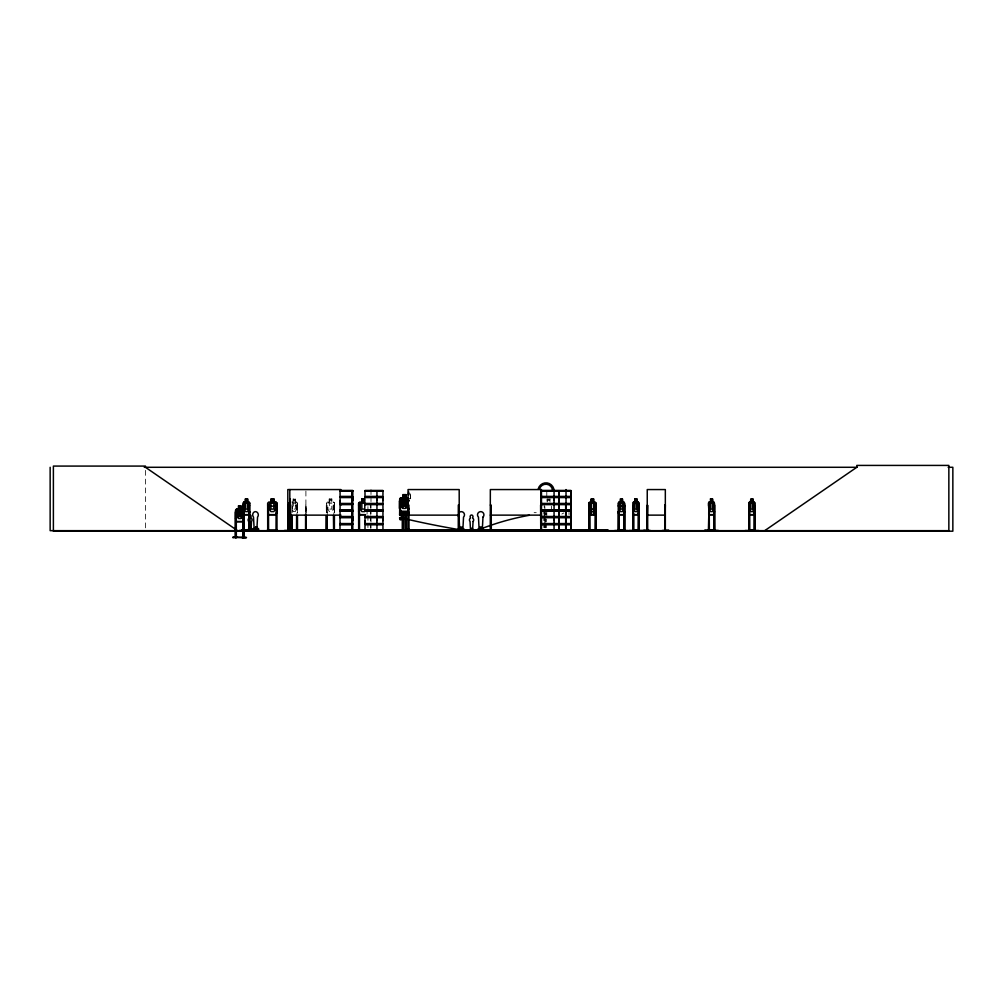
<?xml version="1.0" encoding="UTF-8"?>
<svg xmlns="http://www.w3.org/2000/svg" width="1003" height="1003" viewBox="0 0 1003 1003"><rect width="100%" height="100%" fill="white"/><g stroke="black" fill="none" stroke-linecap="round" stroke-linejoin="round"><path stroke-width="0.75" stroke-dasharray="5 3.75" d="M534.097 512.671L536.229 512.671M296.725 514.639L297.452 511.605M333.523 514.639L334.413 511.605M326.464 512.608L326.514 503.18L327.417 502.064L333.623 502.064M292.161 511.618L293.152 498.917L295.409 498.917L296.424 509.085L295.333 511.605L293.302 511.605L292.212 509.085M329.323 499.018L329.26 502.164L327.981 503.218L327.981 509.085L329.323 511.605L331.805 511.605L333.134 509.085L333.134 503.218L331.805 502.164L331.755 499.018L331.805 502.164M561.856 514.063L563.699 512.997M409.575 498.742L410.666 498.679L409.976 493.3M331.893 498.917L329.172 498.917L329.235 502.064M549.995 499.018L547.174 499.018L547.174 501.124M291.66 502.064L296.825 502.064L297.59 503.167L297.59 511.618M292.262 503.167L292.124 512.608M296.725 502.164L297.59 503.167M326.514 503.18L327.329 514.752M334.563 503.167L333.56 502.064L334.563 503.167L334.563 511.618M297.452 505.098L296.612 505.098L296.612 512.608M334.413 505.098L333.498 505.098L333.498 512.608M544.215 513.135L546.585 513.135L546.585 514.602M545.055 513.348L546.121 513.348L546.121 514.414M544.09 511.618L545.043 514.752M410.666 498.679L410.001 492.423M569.027 512.458L569.027 514.552M551.487 506.151L551.487 509.085M550.095 498.917L549.957 502.164M547.199 499.018L547.199 502.064M546.798 492.147L546.798 496.397M546.798 512.257L546.798 516.495M546.134 519.04L546.021 521.949M546.121 523.39L546.033 527.754M545.933 519.04L545.92 521.949M545.933 523.39L545.933 527.754M545.268 519.04L545.256 521.949M545.156 523.39L545.268 527.754M544.955 509.612L545.055 514.414M544.955 515.617L545.055 521.949M544.955 523.14L545.055 527.754M544.855 506.603L544.855 511.104M544.855 512.608L544.855 517.122M544.855 518.626L544.855 524.644M544.215 503.23L544.215 507.418M544.127 509.612L544.215 514.602M544.127 515.617L544.127 521.635M544.127 523.14L544.127 527.653M544.027 509.612L544.027 514.113M544.027 515.617L544.027 521.635M544.027 523.14L544.027 527.653M370.997 489.564L370.997 501.588M370.997 503.092L370.997 508.17M370.997 509.11L370.997 522.024M370.985 523.566L370.997 528.18M370.659 505.098L370.659 508.17M370.659 509.712L370.671 514.326M370.659 515.868L370.659 522.024M370.659 523.566L370.671 528.18M367.938 506.603L367.938 527.653M367.073 509.612L367.073 514.113M334.413 503.218L334.413 512.608M334.237 505.098L334.237 512.608M333.686 505.098L333.686 512.608M327.191 512.608L327.191 505.098L326.288 505.098L326.288 512.608M327.016 505.098L327.016 512.608M306.141 512.796L306.141 505.098L305.602 512.796M305.902 491.069L305.902 512.796M305.84 505.098L305.84 512.796M297.452 503.218L297.452 512.608M297.214 505.098L297.214 512.608M296.85 505.098L296.85 512.608M295.333 498.917L295.258 502.164M145.46 470.369L145.46 529.108M294.97 499.544L293.666 499.544L293.666 500.597L294.97 500.597L294.97 499.544M331.366 499.544L329.761 499.544L329.761 500.597L331.366 500.597L331.366 499.544M549.494 499.544L547.701 499.544L547.701 500.597L549.494 500.597L549.494 499.544M295.333 503.218L293.302 503.218L293.302 509.085L295.333 509.085L295.333 503.218M331.805 503.218L329.323 503.218L329.323 509.085L331.805 509.085L331.805 503.218"/><path stroke-width="1.5" d="M340.067 503.443L340.067 497.576L352.805 497.576L352.793 503.443L340.067 503.443L340.08 500.51M352.793 520.62L352.793 517.686L340.067 517.686M352.793 500.51L352.793 497.576M364.992 523.553L364.992 517.686L382.958 517.686L382.945 523.553L364.992 523.553L365.004 520.62M376.94 520.62L376.94 517.686L376.94 523.553M376.94 500.51L376.94 497.576L376.94 503.443M382.945 520.62L382.945 517.686M382.945 500.51L382.945 497.576L364.992 497.576M407.92 511.254L400.536 511.242L399.57 508.446L399.683 500.911L400.573 499.858L407.895 499.82L409.011 500.81L408.146 500.673L408.321 514.965L408.384 512.32M402.717 497.024L402.717 499.895L401.25 500.898L401.25 506.164L402.817 508.408L405.751 508.396L407.331 506.126L407.331 500.861L405.764 499.933C408.397 495.369 400.097 496.159 402.717 499.845M554.057 520.62L554.057 517.686L554.057 523.553M554.057 500.51L554.057 497.576L554.057 503.443M558.746 520.62L558.746 517.686L542.121 517.686M558.746 500.51L558.746 497.576L542.121 497.576M559.047 523.553L559.047 517.686L571.008 517.686L571.008 523.553L559.047 523.553L559.06 520.62M559.047 503.443L559.047 497.576L571.008 497.576L571.008 503.443L559.047 503.443L559.06 500.51M570.995 517.686L570.995 523.553M570.995 497.576L570.995 503.443M561.053 530.637L570.644 530.173L561.053 530.524M540.755 530.637L540.604 505.098L541.47 505.098M399.871 515.053L401.338 514.84L399.871 515.053L399.833 513.9L401.3 513.925L401.338 515.091M399.833 513.9L401.3 513.925M256.868 529.421L257.545 517.109A3.197 2.783 -90 0 0 257.445 512.583A3.197 2.783 -90 0 0 253.508 512.583A3.197 2.783 -90 0 0 253.508 517.109L254.185 529.421M251.076 529.684L251.49 521.472A2.131 1.981 -90 0 0 251.076 518.125L250.988 515.542L250.035 514.752M256.567 527.754L255.389 527.854L256.505 527.277M256.154 527.327L255.865 527.992L256.154 527.277M255.828 527.365L256.342 527.728L255.514 527.315M255.464 527.653L256.655 527.929M256.003 527.666C254.9 527.49 257.069 528.167 256.317 527.277M249.108 515.818L250.086 514.752M250.687 528.832L250.161 528.92M340.042 530.637L352.818 530.411L352.793 524.732L340.067 524.732M460.979 527.653L461.267 528.042M480.713 528.042L480.475 527.478M284.188 530.637L301.213 530.637M284.476 530.574L300.9 530.574M291.284 530.574L291.284 515.617M643.537 530.637L650.433 530.587M643.7 530.173L650.483 530.662M399.645 518.564C399.909 522.237 404.146 517.322 400.235 517.899C397.689 518.802 402.78 515.141 401.777 518.614M408.71 493.213L408.585 494.792L408.685 491.846M638.159 514.639L638.836 511.605M638.209 514.752L638.911 511.605M713.722 514.639L714.387 511.605M713.772 514.752L714.475 511.605M748.827 511.605L749.454 514.752L754.181 514.752L754.808 511.605M754.181 514.752L754.795 511.618M623.766 514.639L624.455 503.218L623.766 502.164L624.606 503.167L624.556 530.662M623.791 514.752L624.543 511.605M248.92 514.639L249.647 511.605L248.97 514.752L243.842 514.752L243.165 503.18L243.942 502.064L243.24 503.18M595.13 514.639L595.932 511.605M596.083 511.618L595.18 514.752L589.488 514.752M628.944 530.637L643.124 530.637M629.232 530.574L642.848 530.574M704.808 530.173L718.399 530.574M744.84 530.637L759.02 530.637M244.017 514.326L243.077 521.56L236.608 521.56M243.152 521.673L244.068 518.538M614.413 530.637L628.668 530.637M289.165 529.722L289.215 530.662L289.102 503.18L290.256 502.164L290.231 498.917L290.155 502.164M239.128 530.637L258.812 530.612L258.486 528.568L256.868 528.568M239.429 530.574L253.082 530.136M585.363 530.637L591.908 530.662M276.991 511.605L275.95 514.639L268.716 514.639M323.292 530.637L328.783 530.524M237.435 537.094L232.696 537.533L246.512 537.583L241.823 537.508M407.845 511.154L408.898 508.371M541.996 530.637L558.771 530.399L558.759 524.732L542.121 524.732M289.604 530.574L289.717 529.722L292.212 529.722M289.754 503.218L290.256 502.164M633.783 529.722L632.843 529.722L632.843 530.662L633.495 502.064L638.272 502.064L638.974 503.167L638.974 511.618M633.583 502.064L632.855 503.18M709.146 502.064L708.394 530.662M748.79 530.662L748.752 503.18L749.479 502.064L754.168 502.064L754.87 503.167L754.08 502.064M748.902 503.23L749.504 502.164M618.4 503.23L619.027 502.164L618.249 503.18L618.262 530.662L618.199 529.722L619.164 529.722M589.551 514.752L588.736 503.18L589.576 502.064L595.23 502.064L596.083 503.167L596.233 530.662M559.047 510.289L559.06 504.634L571.008 504.634L571.008 510.289L558.934 510.427L571.02 510.602L559.047 510.54M245.748 529.897L244.745 530.65M245.472 530.487L244.594 530.612L245.735 530.236M254.098 530.637L254.311 528.568M257.984 530.625L257.445 530.637M399.695 501.738L399.683 498.93L400.673 497.789L407.995 497.751M399.783 498.967L400.724 497.902M242.525 530.148L242.864 530.625M242.362 530.65C239.153 528.744 252.543 532.004 251.766 529.271M249.584 530.499L248.819 530.65L249.847 530.625L249.045 505.098M251.264 530.65L251.339 529.271M251.603 530.65L251.991 529.271L251.101 529.271L251.101 530.148M459.85 530.637L460.114 529.86M462.483 530.637L463.674 530.236L463.674 528.568L463.298 529.897M472.952 530.662L473.153 529.271L472.902 530.148M478.067 530.637L478.318 528.568L478.694 529.897M478.682 530.625L483.371 530.637M479.208 530.424L479.61 530.625M399.683 500.961L400.573 499.908M256.505 527.929L255.514 527.992M399.595 514.815L409.086 514.765M408.108 512.734L408.973 512.709M764.712 530.662L856.788 467.285L856.788 465.417L948.851 465.417L948.851 530.662L50.15 530.662L50.15 467.285M401.363 498.942L402.93 497.889L402.805 494.642L405.952 494.617L405.964 497.764M399.783 512.759L400.648 512.771M254.912 530.637L255.364 530.637M258.222 530.662L241.247 530.612L243.102 530.487M459.512 530.662L459.575 529.86M469.993 530.499C471.485 531.703 468.639 528.619 470.206 530.148M473.353 530.65L470.206 530.625M340.819 530.411L339.979 529.722M364.992 530.399L365.004 524.732L382.958 524.732L382.958 530.399L364.954 530.637M370.972 530.411L370.997 529.722M559.047 530.399L559.047 524.732L571.008 524.732L571.008 530.399L559.022 530.637M401.325 519.015L400.41 519.103M402.83 497.124L405.764 497.149M399.683 498.93L400.548 498.93M408.208 498.892L409.074 498.88L407.958 497.864M399.658 512.37L400.724 512.37M408.183 512.332L409.048 512.32M399.783 512.947L408.973 512.922M400.661 513.348L408.108 513.31M400.661 513.498L408.108 513.461M399.67 514.652L408.397 514.602M409.086 514.915L399.633 514.99L399.746 510.364M144.282 467.285L857.264 467.285M948.148 467.285L952.85 467.285L952.85 531.189L53.385 531.189L53.385 466.082L145.46 466.082L145.46 467.285L237.523 530.662M340.945 489.564L287.823 489.564L287.786 530.662M340.055 490.505L352.818 490.505M364.979 490.505L382.97 490.505M542.109 490.505L558.771 490.505M559.047 490.505L571.02 490.505M340.055 490.705L352.818 490.705L352.793 496.397L340.067 496.397L340.067 490.73L352.818 490.718M364.979 490.705L382.97 490.705L382.945 496.397L364.992 496.397L364.992 490.73L382.97 490.73M558.771 490.705L542.109 490.705L558.771 490.718L558.746 496.397L542.121 496.397M559.047 490.705L571.02 490.705L571.008 496.397L559.047 496.397L559.047 490.73L571.02 490.718M340.08 491.081L352.793 491.081M365.004 491.081L382.945 491.081M542.134 491.081L558.746 491.081M559.06 491.081L570.995 491.081L570.995 496.397M339.992 496.798L352.893 496.798M364.904 496.798L383.046 496.798M542.034 496.798L571.096 496.798M339.992 497.162L352.893 497.162M364.904 497.162L383.046 497.162M542.034 497.162L571.096 497.162M245.497 499.018L245.497 502.164L244.406 503.218L244.406 509.085L245.497 511.605L247.54 511.605L248.631 509.085L247.616 498.917L245.359 498.917L245.422 502.164M591.168 498.917L593.663 498.917L593.575 502.164M710.437 498.917L712.531 498.917L712.531 502.064M243.867 502.064L249.032 502.064L249.797 503.167L249.722 530.662M267.663 511.618L268.641 514.752L276.026 514.752L277.104 511.618L277.104 503.167L275.988 502.064L268.666 502.064L267.663 503.18L267.713 530.662M618.926 502.064L623.866 502.064M713.823 502.064L709.058 502.064L708.419 503.18L709.121 514.752M249.797 503.167L248.92 502.164M289.102 503.18L289.203 511.618M588.736 503.18L588.849 530.662L588.736 529.722L589.777 529.722M591.243 503.218L593.513 503.218M596.083 503.167L596.033 530.662M748.752 503.18L748.84 511.618M364.992 503.443L382.958 503.443L382.958 497.576M542.121 503.443L558.759 503.443L558.759 497.576M339.992 503.857L352.893 503.857M364.904 503.857L383.046 503.857M542.034 503.857L571.096 503.857M339.992 504.221L352.893 504.221M364.904 504.221L383.046 504.221M542.034 504.221L571.096 504.221M340.067 504.634L352.805 504.634L352.805 510.289L339.954 510.389L352.818 510.602L340.055 510.54M364.992 504.634L382.958 504.634L382.958 510.289L364.879 510.389L382.97 510.602L364.979 510.54M542.121 504.634L558.759 504.634L558.759 510.289L541.996 510.452L558.771 510.602L542.109 510.54M248.807 505.098L249.647 505.098M267.613 505.098L268.478 505.098L268.578 530.662M276.991 505.098L276.126 505.098L276.026 530.662M287.823 505.098L288.4 530.662M289.817 505.098L290.694 505.098L290.782 530.662M340.945 505.098L340.08 505.098L339.979 530.662M358.56 505.098L359.425 505.098L359.525 530.662M408.058 505.098L408.923 505.098L409.023 530.662M459.186 505.098L458.321 505.098L458.258 530.662M490.342 505.098L491.207 505.098L491.307 530.662M588.811 505.098L589.689 505.098L589.764 530.662M596.246 505.098L595.368 505.098L595.28 530.662M618.274 505.098L619.102 505.098M632.906 505.098L633.708 505.098M665.328 505.098L664.751 530.662M708.469 505.098L709.271 505.098M748.802 505.098L749.605 505.098L749.617 530.662M267.663 506.151L277.104 506.151M618.237 506.151L624.53 506.151M236.57 508.985L243.165 508.985M591.243 509.085L593.513 509.085M340.08 510.138L352.793 510.138M365.004 510.138L382.945 510.138M542.134 510.138L558.746 510.138M559.06 510.138L570.995 510.138L570.995 504.634M340.055 510.84L352.818 510.84L352.793 516.495L340.067 516.495M364.979 510.84L382.97 510.815M542.109 510.815L558.771 510.815M559.047 510.828L571.02 510.828M382.945 511.191L365.004 511.191L382.933 511.204M570.995 511.191L559.06 511.191L570.983 511.204L570.995 516.495M364.791 511.605L361.857 511.605L360.29 509.085L360.29 503.218L361.857 502.164L361.857 499.018M618.249 511.618L618.901 514.752L623.891 514.752M243.892 514.639L248.995 514.639M365.443 514.639L359.663 514.639L358.71 511.605L358.71 503.23M589.551 514.639L595.193 514.639M618.951 514.639L623.841 514.639M633.532 514.639L638.247 514.639M709.083 514.639L713.797 514.639M754.131 514.639L749.429 514.639L748.902 511.605M289.428 514.752L289.14 511.605M365.493 514.752L359.588 514.752L358.61 511.618M633.482 514.752L638.284 514.752M709.046 514.752L713.848 514.752M289.817 515.128L340.945 515.128M408.058 515.128L459.186 515.128M490.342 515.128L541.457 515.128M647.248 515.128L665.328 515.128M364.992 516.495L382.958 516.495L382.958 510.84M542.121 516.495L558.759 516.495L558.759 510.84M339.992 516.909L352.893 516.909M364.904 516.909L383.046 516.909M542.034 516.909L571.096 516.909M339.992 517.272L352.893 517.272M364.904 517.272L383.046 517.272M542.034 517.272L571.096 517.272M249.057 518.125L249.108 518.125A2.131 1.981 -90 0 0 248.694 521.472L249.108 529.684M235.567 518.538L236.583 521.673M236.532 521.673L243.19 521.673M340.067 523.553L352.805 523.553L352.805 517.686M542.121 523.553L558.759 523.553L558.759 517.686M339.992 523.967L352.893 523.967M364.904 523.967L383.046 523.967M542.034 523.967L571.096 523.967M339.992 524.318L352.893 524.318M364.904 524.318L383.046 524.318M542.034 524.318L571.096 524.318M249.258 529.271L248.368 529.271L248.368 530.374M254.085 529.421L256.969 529.421M242.826 529.722L243.817 529.722M247.841 529.634L249.734 529.722L249.484 530.662M268.578 529.722L267.513 529.722L267.475 530.662M276.026 529.722L277.091 529.722L277.066 530.662M287.761 529.722L288.425 529.722M288.701 529.722L289.453 529.722M296.537 529.722L297.527 529.722L297.515 530.662L297.452 515.617M305.539 529.722L306.203 529.722M326.201 529.722L327.279 529.722M359.525 529.722L358.46 529.722L358.46 530.662M409.023 529.722L407.958 529.722L407.933 530.662M458.221 529.722L459.286 529.722M490.241 529.722L491.307 529.722M595.28 529.722L596.334 529.722L596.321 530.662M623.916 529.722L624.869 529.722M638.297 529.722L639.237 529.722M646.96 529.722L647.625 529.722M664.726 529.722L665.39 529.722M708.394 529.722L709.334 529.722M713.848 529.722L714.788 529.722L714.788 530.662M748.74 529.722L749.68 529.722L749.667 530.662M754.193 529.722L755.134 529.722L755.121 530.662L755.058 505.098L754.256 505.098L754.193 530.662M268.578 529.985L276.026 529.985M289.817 529.86L607.994 529.86L607.994 530.662M618.914 529.985L624.154 529.985M633.52 529.985L638.547 529.985M709.083 529.985L714.111 529.985M749.417 529.985L754.444 529.985M328.834 530.123L323.743 530.662M337.071 530.587L331.868 530.123L337.409 530.637M469.956 530.148L473.153 530.148M591.908 530.123L585.777 530.662M593.199 530.173L599.28 530.662M668.65 530.173L661.867 530.662M309.639 530.637L302.655 530.123L309.488 530.574M555.085 530.637L551.75 530.587M593.212 530.574L599.681 530.637M668.813 530.637L662.055 530.637M704.532 530.587L718.687 530.637M235.254 536.643L236.344 536.643M242.851 536.643L243.955 536.643M233.097 537.094L246.161 537.508M483.158 530.424L481.804 530.612L483.107 530.236L483.12 528.568L482.744 529.897M463.938 530.637L458.509 530.612L459.261 530.612L459.186 489.564L408.058 489.564L408.058 530.662M399.733 514.978L399.62 500.723M253.107 530.574L253.019 528.568L254.637 528.568L254.637 529.897L258.16 529.897L258.16 528.568M246.211 530.574L246.174 529.897M407.444 498.905L405.864 497.864L405.839 494.73M593.513 502.164L594.729 503.218L594.729 509.085L593.513 511.605L591.243 511.605L590.027 509.085L590.027 503.218L591.243 502.164L591.306 499.018L591.243 514.752M407.857 499.92L409.011 500.861M275.95 502.164L276.991 503.218L276.991 530.662M713.747 502.064L714.475 503.218L714.475 530.662M638.184 502.064L638.911 503.218L638.71 530.662M243.24 511.605L243.917 514.752M618.324 511.605L618.976 514.752M289.754 509.085L290.256 511.605M633.608 514.639L633.006 511.605L633.557 514.752M399.57 508.446L399.57 500.873L400.485 500.71L400.46 515.003L400.611 510.351M758.682 530.662L745.179 530.662M754.795 503.167L754.808 530.662M754.507 512.608L754.507 530.662L754.444 529.722M752.864 502.064L752.864 498.917L750.771 498.917L749.83 509.085L750.833 511.605L752.714 511.605L753.717 509.085L752.777 498.917M749.354 505.098L749.417 530.662M749.053 505.098L749.191 530.662M748.99 529.722L748.99 530.662M714.7 530.662L714.725 505.098L713.923 505.098L713.848 530.662M714.174 514.113L714.337 530.662M713.948 529.722L714.111 530.662M712.443 498.917L713.384 509.085L712.381 511.605L710.5 511.605L709.497 509.085L709.497 503.218L710.5 502.164L710.513 498.917M709.271 512.608L709.334 530.662M709.021 505.098L709.083 530.662M708.72 512.608L708.92 530.662M708.657 529.722L708.657 530.662M665.328 530.662L665.328 489.564L647.248 489.564L647.223 530.662M665.089 505.098L665.089 530.662M665.014 505.098L664.989 530.662M647.599 530.662L647.562 505.098L646.985 530.662M647.324 505.098L647.361 530.662M639.137 530.662L639.174 505.098L638.359 505.098L638.297 530.662M638.974 529.722L638.974 530.662M638.61 505.098L638.547 530.662M636.905 502.164L636.968 498.917L634.874 498.917L633.934 509.085L634.937 511.605L636.817 511.605L637.82 509.085L636.817 499.018M634.949 498.917L635.024 502.164M633.708 514.113L633.783 530.662M633.683 529.722L633.52 530.662M633.457 505.098L633.307 530.662M633.156 505.098L633.094 530.662M628.304 530.662L614.764 530.662M624.781 530.662L624.806 505.098L623.979 505.098L623.916 530.662M624.455 529.722L624.418 530.662M624.23 512.608L624.154 530.662M622.449 502.164L622.437 498.917L620.343 498.917L619.365 509.085L620.418 511.605L622.374 511.605L623.415 509.085L622.374 499.018M619.102 512.608L619.164 530.662M619.064 529.722L618.914 530.662M618.851 505.098L618.663 530.662M618.512 512.608L618.512 530.662M606.74 529.86L606.74 530.662M606.439 529.86L606.439 530.662M595.682 529.722L595.719 530.662M595.581 505.098L595.494 530.662M593.513 499.018L593.513 514.752M589.476 505.098L589.551 530.662M589.338 529.722L589.363 530.662M589.024 505.098L589.137 530.662M571.008 510.84L571.008 516.495L559.047 516.495L559.047 510.84M570.995 524.732L570.995 530.236M566.971 529.86L566.971 530.662M566.018 489.564L566.018 530.662M565.955 529.86L565.955 530.662M565.679 505.098L565.692 530.662M565.416 529.86L565.416 530.662M554.584 530.662L551.625 530.662M554.07 490.73L554.057 496.397M554.057 504.634L554.07 510.289M554.07 510.84L554.057 516.495M554.057 524.732L554.07 530.399M553.054 529.722L553.054 530.662M552.954 529.722L552.841 530.662M552.239 529.722L552.214 530.662M552.139 529.722L552.039 530.662M544.955 529.722L545.018 530.662M544.742 529.722L544.729 530.662M544.127 529.722L544.24 530.662M544.027 529.722L543.939 530.662M541.595 530.662L541.57 529.722L540.492 529.722L540.504 530.662M541.532 530.662L541.457 489.564L490.342 489.564L490.266 530.662M540.956 489.564L540.956 530.662M491.106 529.722L491.106 530.662M490.442 529.722L490.442 530.662M488.348 529.86L488.348 530.662M481.453 529.897L481.453 527.102L479.986 527.102L479.986 529.897M472.037 530.148L472.037 528.293L471.059 528.293L471.059 530.148M462.019 529.897L462.019 527.102L460.553 527.102L460.553 529.897M458.421 529.722L458.421 530.662M414.389 529.86L414.389 530.662M413.073 529.86L413.073 530.662M408.823 529.722L408.823 530.662M406.416 530.662L406.416 514.677L405.35 514.677L405.45 530.662M406.228 514.677L406.228 530.662M405.551 514.677L405.551 530.662M403.482 530.637L403.482 514.664L402.416 514.664L402.416 530.637M403.382 514.664L403.281 530.637M402.617 514.664L402.617 530.637M376.952 490.73L376.94 496.397M376.94 504.634L376.952 510.289M376.952 510.84L376.94 516.495M376.952 524.732L376.952 530.399M371.035 529.722L371.097 530.662M368.038 529.722L368.038 530.662M367.838 529.722L367.838 530.662M367.073 529.722L367.173 530.662M366.973 529.985L366.973 530.662M361.757 502.064L361.757 498.917L364.904 498.917L364.791 502.164L359.613 502.064L358.61 503.18L358.66 530.662M359.325 529.722L359.325 530.662M352.028 490.73L352.028 496.397L352.015 491.081M352.028 510.289L352.028 504.634L352.015 510.138M352.028 510.84L352.028 516.495L352.015 511.191M352.028 530.399L352.028 524.732L352.015 530.236M341.045 529.722L341.02 530.662M340.18 529.722L340.18 530.662M334.413 515.617L334.388 530.662L334.5 529.722L333.41 529.722L333.422 530.662M334.237 515.617L334.124 530.662M333.686 515.617L333.686 530.662L333.498 515.617M327.191 515.617L327.279 530.662M327.016 515.617L327.103 530.662M326.903 529.722L326.878 530.662M326.577 529.722L326.602 530.662M326.464 515.617L326.464 530.662M326.288 515.617L326.201 530.662M306.141 514.326L306.178 530.662M305.902 514.326L305.94 530.662M305.84 514.326L305.802 530.662M305.602 514.326L305.564 530.662M297.214 515.617L297.101 530.662M296.988 529.722L296.951 530.662M296.85 515.617L296.775 530.662M296.612 515.617L296.537 530.662M292.124 515.617L292.149 530.662M291.973 530.662L291.848 515.617L291.823 530.662M291.534 515.617L291.497 530.662M291.146 529.722L291.033 530.662M290.933 515.617L290.857 530.662M290.256 503.218L290.256 509.085M289.817 489.564L289.754 530.662M289.403 530.662L289.365 505.098L288.776 530.662M288.124 505.098L288.162 530.662M288.062 505.098L288.024 530.662M276.226 529.722L276.226 530.662M273.957 502.064L273.957 498.917L270.81 498.917L270.91 502.164L269.343 503.218L269.343 509.085L270.91 511.605L273.857 511.605L275.424 509.085L275.424 503.218L273.857 502.164L273.857 499.018M268.378 529.722L268.378 530.662M257.031 529.897L257.031 527.102L255.652 527.102L255.652 529.897M256.918 527.102L256.868 529.897M255.765 527.102L255.765 529.897M250.963 530.148L250.913 528.293L249.998 528.293L249.998 530.148M250.06 528.293L250.06 530.148M249.408 505.098L249.271 530.662M248.807 512.608L248.982 530.662M248.606 529.271L248.744 530.662M247.54 498.917L247.465 502.164M243.867 513.523L243.817 537.583M243.716 537.583L243.729 505.098L242.889 505.098L242.851 537.583M243.491 511.104L243.566 530.662M243.353 529.722L243.24 530.662M243.227 536.643L243.202 537.583M243.127 505.098L243.002 537.583M236.344 537.583L236.257 512.019L235.341 512.019L235.379 537.583M236.106 512.019L236.194 537.583M235.993 536.643L235.981 537.583M235.667 518.526L235.718 510.138L236.645 509.085L235.567 510.101L235.492 537.583M458.095 529.459A163.903 23.52 8.1 0 1 401.137 517.811M482.844 528.155A257.671 244.719 -35.8 0 1 529.358 515.279M538.235 488.862A8.049 8.049 0 0 1 554.07 490.943M539.388 489.201A6.72 6.72 0 0 1 552.603 490.943M459.023 512.583A3.197 3.197 0 0 1 463.536 512.583A3.197 3.197 0 0 1 463.536 517.109L462.884 529.421L459.687 529.421L459.023 517.109A3.197 3.197 0 0 1 458.083 514.852M352.015 517.686L352.015 523.553L352.028 517.686M352.015 497.576L352.015 503.443L352.028 497.576M402.817 500.886L402.817 506.151L405.751 506.139L405.764 500.873L402.817 500.886M403.344 497.588L403.344 498.529L405.237 498.516L405.237 497.576L403.344 497.588M366.032 530.524L375.623 530.123L366.032 530.524M535.991 530.524L550.421 530.123L535.991 530.524M473.065 521.472L472.614 529.684L470.482 529.684L470.043 521.472A2.131 2.131 0 0 1 470.482 518.125C468.551 513.937 474.557 513.937 472.614 518.125A2.131 2.131 0 0 1 473.065 521.472M482.982 517.109L482.318 529.421L479.121 529.421L478.456 517.109A3.197 3.197 0 0 1 478.456 512.583A3.197 3.197 0 0 1 482.982 512.583A3.197 3.197 0 0 1 482.982 517.109M237.498 510.126L239.278 513.749C235.366 517.535 238.852 519.416 239.842 514.414C240.758 519.429 244.406 517.535 240.444 513.724C243.992 510.176 240.996 508.27 239.893 513.009L238.413 510.151L237.498 510.126M407.042 507.393L406.027 507.493L404.297 504.772C402.93 509.261 399.633 507.643 403.632 504.158C399.47 500.911 403.181 499.243 404.247 503.519C405.287 499.243 409.224 500.836 404.936 504.17L407.042 507.393M242.513 516.006L241.109 518.526L238.476 518.526L237.072 516.006L237.072 510.138L238.476 509.085L238.438 505.838L241.247 505.838L241.109 509.085L242.513 510.138L242.513 516.006M405.325 495.256L403.432 495.269L403.444 496.309L405.325 496.297L405.325 495.256M247.177 499.544L245.873 499.544L245.873 500.597L247.177 500.597L247.177 499.544M273.33 499.544L271.437 499.544L271.437 500.597L273.33 500.597L273.33 499.544M364.277 499.544L362.384 499.544L362.384 500.597L364.277 500.597L364.277 499.544M593.112 499.544L591.645 499.544L591.645 500.597L593.112 500.597L593.112 499.544M622.023 499.544L620.769 499.544L620.769 500.597L622.023 500.597L622.023 499.544M636.479 499.544L635.275 499.544L635.275 500.597L636.479 500.597L636.479 499.544M712.042 499.544L710.839 499.544L710.839 500.597L712.042 500.597L712.042 499.544M752.375 499.544L751.172 499.544L751.172 500.597L752.375 500.597L752.375 499.544M247.54 503.218L245.497 503.218L245.497 509.085L247.54 509.085L247.54 503.218M273.857 503.218L270.91 503.218L270.91 509.085L273.857 509.085L273.857 503.218M364.791 503.218L361.857 503.218L361.857 509.085L364.791 509.085L364.791 503.218M622.374 503.218L620.418 503.218L620.418 509.085L622.374 509.085L622.374 503.218M636.817 503.218L634.937 503.218L634.937 509.085L636.817 509.085L636.817 503.218M712.381 503.218L710.5 503.218L710.5 509.085L712.381 509.085L712.381 503.218M752.714 503.218L750.833 503.218L750.833 509.085L752.714 509.085L752.714 503.218M240.645 506.465L238.952 506.465L238.952 507.518L240.645 507.518L240.645 506.465M241.109 510.138L238.476 510.138L238.476 516.006L241.109 516.006L241.109 510.138M352.793 511.191L340.08 511.191L352.78 511.204M558.746 511.191L542.134 511.191L558.734 511.204M409.211 529.534L399.633 530.023L409.211 529.496M370.671 530.662L370.659 529.722L370.558 530.662"/></g></svg>
